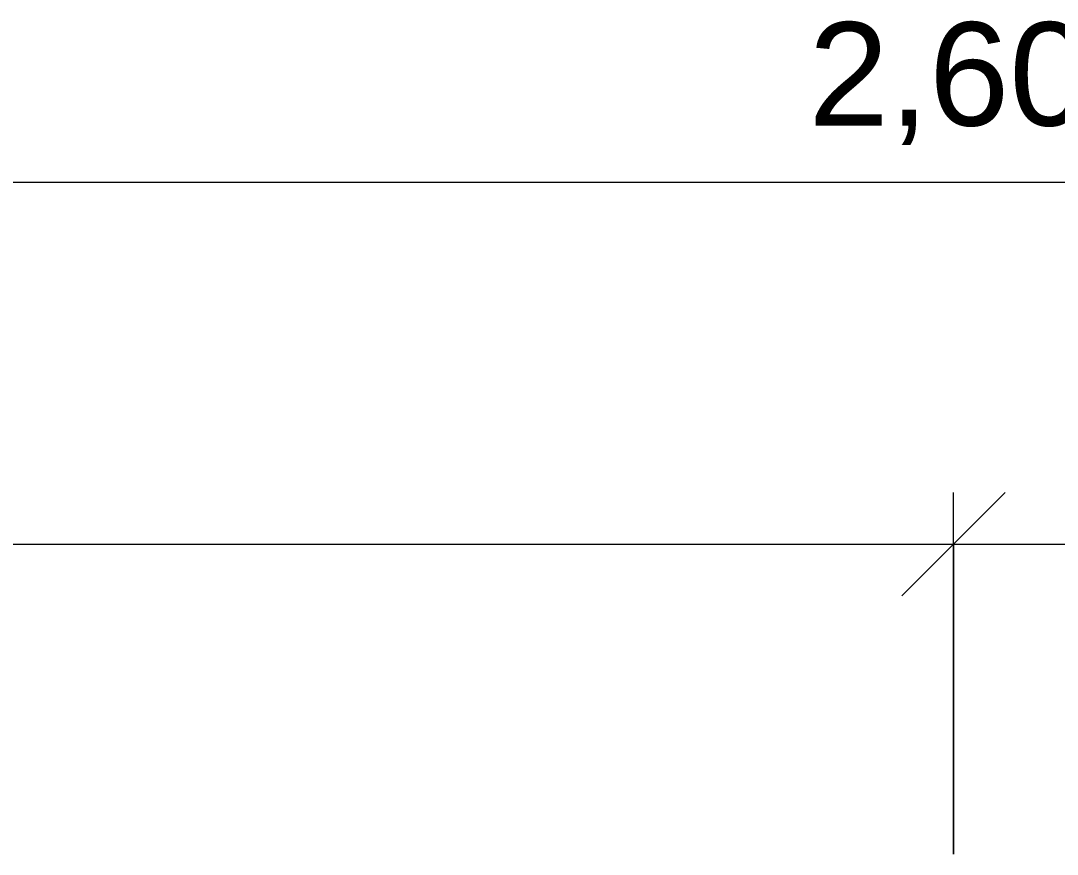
# Model space of a CAD drawing. Header units: millimetres. Extents: x 13463 to 25661, y -8446 to 5210.
# Drawn here: x 21082 to 21583, y -7221 to -6818 of the extents above; entities that cross this region are included whole.
import ezdxf

# ---------------------------------------------------------------- set-up
doc = ezdxf.new("R2010")
doc.units = ezdxf.units.MM
doc.layers.add('A-ANNO-DIMS', color=211, linetype='Continuous', lineweight=9)
doc.layers.add('A-ANNO-DIMS-25', color=211, linetype='Continuous', lineweight=9)
doc.styles.add('@Arial Unicode MS', font='ARIALUNI.TTF', dxfattribs={"height": 50})
doc.dimstyles.new('CRT_-__Metros_-_Linha_de_chamada_3_5_mm_1', dxfattribs={"dimscale": 304.8, "dimtxt": 50.292243, "dimasz": 0.164042, "dimexe": 0.082021, "dimexo": 0.0625, "dimgap": 0.04101, "dimtad": 1, "dimlfac": 0.001, "dimrnd": 0.01, "dimzin": 0, "dimdsep": 46, "dimtxsty": '@Arial Unicode MS', "dimblk1": 'OBLIQUE', "dimblk2": 'OBLIQUE', "dimsah": 1, "dimcen": 0.09, "dimdle": 0.082021, "dimazin": 0, "dimtfac": 1, "dimtdec": 4, "dimtix": 1, "dimtmove": 0, "dimatfit": 3, "dimfxl": 0.492126, "dimfxlon": 1, "dimtvp": 1, "dimtolj": 1, "dimtzin": 0, "dimarcsym": 2})

# ---------------------------------------------------------------- blocks, each defined once
blk = doc.blocks.new('DIMBLOCK32-VISTA SUPERIOR BANCADA CHURRASQUEIRA')
at = {"layer": 'A-ANNO-DIMS-25', "lineweight": 18}
for p, q in [((20230.85, -7071.02), (20255.85, -7046.02)), ((21533.3, -7071.02), (21558.3, -7046.02)), ((20230.85, -7071.02), (20205.85, -7096.02)), ((21533.3, -7071.02), (21508.3, -7096.02))]:
    blk.add_line(p, q, dxfattribs=at)
at = {"layer": 'A-ANNO-DIMS-25'}
for p, q in [((20230.85, -7221.02), (20230.85, -7046.02)), ((21533.3, -7221.02), (21533.3, -7046.02)), ((20205.85, -7071.02), (21533.3, -7071.02)), ((20230.85, -7071.02), (20230.85, -7221.02)), ((21533.3, -7071.02), (21533.3, -7221.02))]:
    blk.add_line(p, q, dxfattribs=at)
at = {"layer": 'A-ANNO-DIMS-25', "color": 0, "insert": (20814.43, -6993.61), "char_height": 50, "width": 162.3374, "attachment_point": 1, "line_spacing_factor": 1.117605, "style": '@Arial Unicode MS'}
blk.add_mtext('1,30', dxfattribs=at)
blk = doc.blocks.new('_Oblique')
at = {"color": 0, "linetype": 'ByBlock', "lineweight": -2}
blk.add_line((-0.5, -0.5), (0.5, 0.5), dxfattribs=at)
blk = doc.blocks.new('DIMBLOCK33-VISTA SUPERIOR BANCADA CHURRASQUEIRA')
at = {"layer": 'A-ANNO-DIMS-25', "lineweight": 18}
for p, q in [((21533.3, -7071.02), (21558.3, -7046.02)), ((22830.85, -7071.02), (22855.85, -7046.02)), ((21533.3, -7071.02), (21508.3, -7096.02)), ((22830.85, -7071.02), (22805.85, -7096.02))]:
    blk.add_line(p, q, dxfattribs=at)
at = {"layer": 'A-ANNO-DIMS-25'}
for p, q in [((21533.3, -7221.02), (21533.3, -7046.02)), ((22830.85, -7221.02), (22830.85, -7046.02)), ((21533.3, -7071.02), (22855.85, -7071.02)), ((21533.3, -7071.02), (21533.3, -7221.02)), ((22830.85, -7071.02), (22830.85, -7221.02))]:
    blk.add_line(p, q, dxfattribs=at)
at = {"layer": 'A-ANNO-DIMS-25', "color": 0, "insert": (22114.43, -6993.61), "char_height": 50, "width": 162.3374, "attachment_point": 1, "line_spacing_factor": 1.117605, "style": '@Arial Unicode MS'}
blk.add_mtext('1,30', dxfattribs=at)
blk = doc.blocks.new('DIMBLOCK34-VISTA SUPERIOR BANCADA CHURRASQUEIRA')
at = {"layer": 'A-ANNO-DIMS-25', "lineweight": 18}
for p, q in [((20230.85, -6896.02), (20255.85, -6871.02)), ((22830.85, -6896.02), (22855.85, -6871.02)), ((20230.85, -6896.02), (20205.85, -6921.02)), ((22830.85, -6896.02), (22805.85, -6921.02))]:
    blk.add_line(p, q, dxfattribs=at)
at = {"layer": 'A-ANNO-DIMS-25'}
for p, q in [((20230.85, -7046.02), (20230.85, -6871.02)), ((22830.85, -7046.02), (22830.85, -6871.02)), ((20205.85, -6896.02), (22855.85, -6896.02)), ((20230.85, -6896.02), (20230.85, -7046.02)), ((22830.85, -6896.02), (22830.85, -7046.02))]:
    blk.add_line(p, q, dxfattribs=at)
at = {"layer": 'A-ANNO-DIMS-25', "color": 0, "insert": (21463.2, -6818.61), "char_height": 50, "width": 162.3374, "attachment_point": 1, "line_spacing_factor": 1.117605, "style": '@Arial Unicode MS'}
blk.add_mtext('2,60', dxfattribs=at)

msp = doc.modelspace()

# ---------------------------------------------------------------- dimensions: what is measured, and where the dimension line sits
at = {"layer": 'A-ANNO-DIMS'}
for base, p1, p2, override, picture, middle in [((22830.845, -6896.015), (20230.845, -7046.015), (22830.845, -7046.015), {"dimpost": '<>', "dimfxl": 2600}, 'DIMBLOCK34-VISTA SUPERIOR BANCADA CHURRASQUEIRA', (21530.845, -6857.97)), ((21533.295, -7071.015), (20230.845, -7221.015), (21533.295, -7221.015), {"dimpost": '<>', "dimfxl": 1302.45}, 'DIMBLOCK32-VISTA SUPERIOR BANCADA CHURRASQUEIRA', (20882.07, -7032.97)), ((22830.845, -7071.015), (21533.295, -7221.015), (22830.845, -7221.015), {"dimpost": '<>', "dimfxl": 1297.55}, 'DIMBLOCK33-VISTA SUPERIOR BANCADA CHURRASQUEIRA', (22182.07, -7032.97))]:
    dim = msp.add_linear_dim(base=base, p1=p1, p2=p2, dimstyle='CRT_-__Metros_-_Linha_de_chamada_3_5_mm_1', override=override, dxfattribs=at)
    dim.commit()
    dim.dimension.update_dxf_attribs({"geometry": picture, "text_midpoint": middle})

doc.saveas('drawing.dxf')
